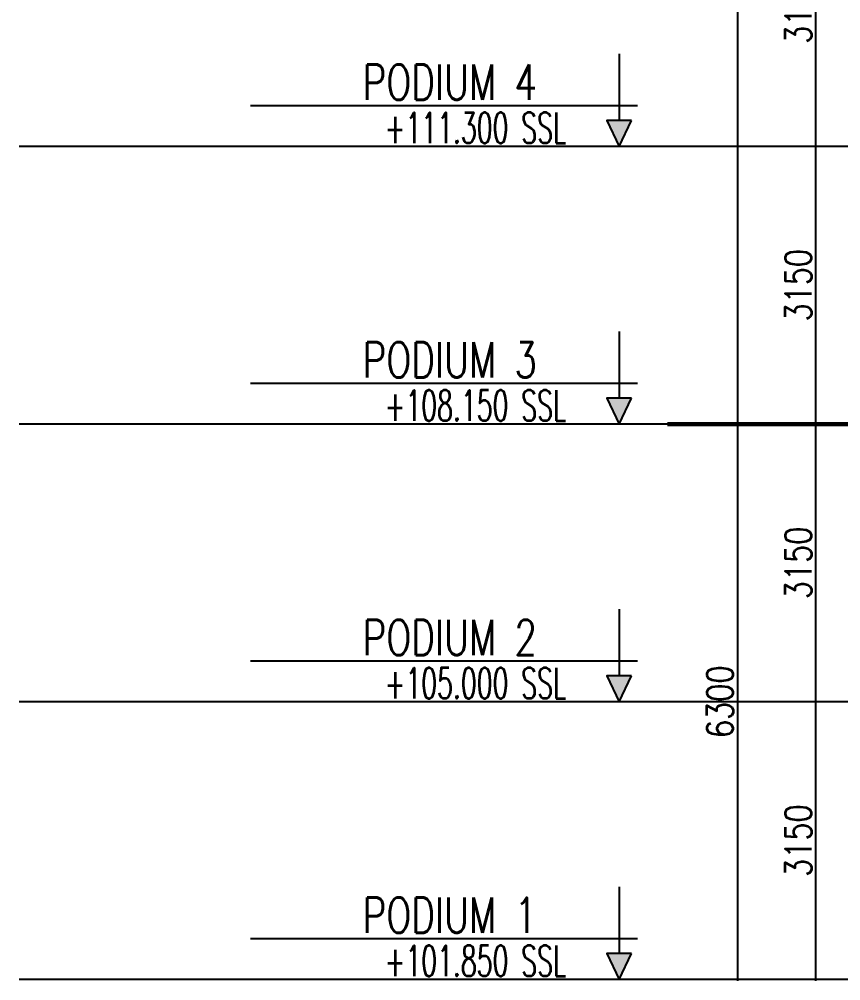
# Model space of a CAD drawing. Header units: millimetres. Extents: x -414464 to 1686, y -90036 to 108605.
# Drawn here: x -152145 to -142824, y -1100 to 9807 of the extents above; entities that cross this region are included whole.
import ezdxf

# ---------------------------------------------------------------- set-up
doc = ezdxf.new("R2010")
doc.units = ezdxf.units.MM
doc.header["$LTSCALE"] = 1000
doc.header["$MEASUREMENT"] = 0
doc.linetypes.add('AUDIT_D_120904163729-0', pattern=[0])
doc.linetypes.add('HIDDEN2', pattern=[0.1875, 0.125, -0.0625])
doc.layers.get('0').update_dxf_attribs({"linetype": 'AUDIT_D_120904163729-0'})
doc.layers.add('a-Text', color=4, linetype='Continuous', lineweight=0)
for name, color, linetype in [('B-AR-ANNO-E DECK FLOOR$0$a-text', 4, 'Continuous'), ('LANDSCAPE', 7, 'Continuous'), ('LEVEL', 7, 'Continuous')]:
    doc.layers.add(name, color=color, linetype=linetype)
doc.styles.add('B-AR-ANNO-E DECK FLOOR$0$DIMTEXT', font='SIMPLEX.shx', dxfattribs={"width": 0.75})
doc.styles.add('DIM150', font='SIMPLEX.shx', dxfattribs={"width": 0.6})
doc.styles.add('TEXT1', font='simplex.shx', dxfattribs={"width": 0.8})
doc.dimstyles.new('dim 20', dxfattribs={"dimtxt": 0.25, "dimasz": 0.02, "dimexe": 0.01, "dimexo": 0, "dimgap": 0.05, "dimtad": 1, "dimdec": 0, "dimlfac": 1000, "dimzin": 9, "dimdsep": 46, "dimtxsty": 'TEXT1', "dimblk": 'ARCHTICK', "dimcen": 1, "dimdle": 0.015, "dimclrd": 8, "dimclre": 251, "dimclrt": 2, "dimadec": 0, "dimazin": 0, "dimtfac": 1, "dimtdec": 0, "dimtmove": 2, "dimatfit": 3, "dimldrblk": 'DOT', "dimfxl": 1, "dimlwd": -1, "dimarcsym": 0})

# ---------------------------------------------------------------- blocks, each defined once
blk = doc.blocks.new('_ArchTick')
at = {"color": 0, "linetype": 'ByBlock', "const_width": 0.15}
blk.add_lwpolyline([(-0.5, -0.5), (0.5, 0.5)], dxfattribs=at)
blk = doc.blocks.new('*D305')
at = {"color": 8, "transparency": 16777216}
blk.add_line((72.534, -1.1), (72.534, 2.08), dxfattribs=at)
at = {"color": 251, "lineweight": -2, "transparency": 16777216}
for p, q in [((72.728, 2.065), (72.524, 2.065)), ((72.728, -1.085), (72.524, -1.085))]:
    blk.add_line(p, q, dxfattribs=at)
at = {"color": 8, "transparency": 16777216, "xscale": 0.02, "yscale": 0.02, "zscale": 0.02}
for p, rotation in [((72.534, 2.065), 90), ((72.534, -1.085), 270)]:
    blk.add_blockref('_ArchTick', p, dxfattribs=dict(at, rotation=rotation))
at = {"color": 2, "transparency": 16777216, "insert": (72.334, 0.49), "char_height": 0.3, "attachment_point": 5, "rotation": 90, "style": 'TEXT1'}
blk.add_mtext('3150', dxfattribs=at)
blk = doc.blocks.new('_DOT')
at = {"color": 0, "linetype": 'ByBlock'}
blk.add_line((-0.5, 0), (-1, 0), dxfattribs=at)
at = {"color": 0, "linetype": 'ByBlock', "const_width": 0.5}
blk.add_lwpolyline([(-0.25, 0, 1), (0.25, 0, 1)], format="xyb", close=True, dxfattribs=at)
blk = doc.blocks.new('*D306')
at = {"color": 251, "lineweight": -2, "transparency": 16777216}
for p, q in [((72.728, 5.215), (72.524, 5.215)), ((72.728, 2.065), (72.524, 2.065))]:
    blk.add_line(p, q, dxfattribs=at)
at = {"color": 8, "transparency": 16777216}
blk.add_line((72.534, 2.05), (72.534, 5.23), dxfattribs=at)
at = {"color": 8, "transparency": 16777216, "xscale": 0.02, "yscale": 0.02, "zscale": 0.02}
for p, rotation in [((72.534, 5.215), 90), ((72.534, 2.065), 270)]:
    blk.add_blockref('_ArchTick', p, dxfattribs=dict(at, rotation=rotation))
at = {"color": 2, "transparency": 16777216, "insert": (72.334, 3.64), "char_height": 0.3, "attachment_point": 5, "rotation": 90, "style": 'TEXT1'}
blk.add_mtext('3150', dxfattribs=at)
blk = doc.blocks.new('*D307')
at = {"color": 251, "lineweight": -2, "transparency": 16777216}
for p, q in [((72.728, 8.365), (72.524, 8.365)), ((72.728, 5.215), (72.524, 5.215))]:
    blk.add_line(p, q, dxfattribs=at)
at = {"color": 8, "transparency": 16777216}
blk.add_line((72.534, 5.2), (72.534, 8.38), dxfattribs=at)
at = {"color": 8, "transparency": 16777216, "xscale": 0.02, "yscale": 0.02, "zscale": 0.02}
for p, rotation in [((72.534, 8.365), 90), ((72.534, 5.215), 270)]:
    blk.add_blockref('_ArchTick', p, dxfattribs=dict(at, rotation=rotation))
at = {"color": 2, "transparency": 16777216, "insert": (72.334, 6.79), "char_height": 0.3, "attachment_point": 5, "rotation": 90, "style": 'TEXT1'}
blk.add_mtext('3150', dxfattribs=at)
blk = doc.blocks.new('*D308')
at = {"color": 251, "lineweight": -2, "transparency": 16777216}
for p, q in [((72.728, 11.515), (72.524, 11.515)), ((72.728, 8.365), (72.524, 8.365))]:
    blk.add_line(p, q, dxfattribs=at)
at = {"color": 8, "transparency": 16777216}
blk.add_line((72.534, 8.35), (72.534, 11.53), dxfattribs=at)
at = {"color": 8, "transparency": 16777216, "xscale": 0.02, "yscale": 0.02, "zscale": 0.02}
for p, rotation in [((72.534, 11.515), 90), ((72.534, 8.365), 270)]:
    blk.add_blockref('_ArchTick', p, dxfattribs=dict(at, rotation=rotation))
at = {"color": 2, "transparency": 16777216, "insert": (72.334, 9.94), "char_height": 0.3, "attachment_point": 5, "rotation": 90, "style": 'TEXT1'}
blk.add_mtext('3150', dxfattribs=at)
blk = doc.blocks.new('*D338')
at = {"color": 251, "lineweight": -2, "transparency": 16777216}
for p, q in [((72.728, 101.565), (71.636, 101.565)), ((72.728, 5.215), (71.636, 5.215))]:
    blk.add_line(p, q, dxfattribs=at)
at = {"color": 8, "transparency": 16777216}
blk.add_line((71.646, 101.58), (71.646, 5.2), dxfattribs=at)
at = {"color": 8, "transparency": 16777216, "xscale": 0.02, "yscale": 0.02, "zscale": 0.02}
for p, rotation in [((71.646, 101.565), 90), ((71.646, 5.215), 270)]:
    blk.add_blockref('_ArchTick', p, dxfattribs=dict(at, rotation=rotation))
at = {"color": 2, "transparency": 16777216, "insert": (71.196, 53.39), "char_height": 0.3, "attachment_point": 5, "rotation": 90, "style": 'TEXT1'}
blk.add_mtext('96350\\PTOTAL HEIGHT OF BUILDING', dxfattribs=at)
blk = doc.blocks.new('*D339')
at = {"color": 251, "lineweight": -2, "transparency": 16777216}
for p, q in [((72.728, 5.215), (71.636, 5.215)), ((72.728, -1.085), (71.636, -1.085))]:
    blk.add_line(p, q, dxfattribs=at)
at = {"color": 8, "transparency": 16777216}
blk.add_line((71.646, 5.23), (71.646, -1.1), dxfattribs=at)
at = {"color": 8, "transparency": 16777216, "xscale": 0.02, "yscale": 0.02, "zscale": 0.02}
for p, rotation in [((71.646, 5.215), 90), ((71.646, -1.085), 270)]:
    blk.add_blockref('_ArchTick', p, dxfattribs=dict(at, rotation=rotation))
at = {"color": 2, "transparency": 16777216, "insert": (71.446, 2.065), "char_height": 0.3, "attachment_point": 5, "rotation": 90, "style": 'TEXT1'}
blk.add_mtext('6300', dxfattribs=at)
blk = doc.blocks.new('A$C50ED7ECD')
at = {"layer": 'LEVEL'}
for points in [[(70.1618, 8.6597), (70.4405, 8.6597), (70.3012, 8.365)], [(70.1618, 5.5097), (70.4405, 5.5097), (70.3012, 5.215)], [(70.1618, 2.3597), (70.4405, 2.3597), (70.3012, 2.065)], [(70.1618, -0.7903), (70.4405, -0.7903), (70.3012, -1.085)]]:
    blk.add_hatch(color=2, dxfattribs=at).paths.add_polyline_path(points)
at = {"layer": 'LANDSCAPE', "color": 3, "const_width": 0.05}
blk.add_lwpolyline([(70.8475, 5.215), (88.3711, 5.215)], dxfattribs=at)
at = {"layer": 'LEVEL', "color": 2}
for p, q in [((70.3012, 9.4151), (70.3012, 8.6597)), ((70.5111, 8.825), (66.1177, 8.825)), ((70.3012, 6.2651), (70.3012, 5.5097)), ((70.5111, 5.675), (66.1177, 5.675)), ((70.3012, 3.1151), (70.3012, 2.3597)), ((70.5111, 2.525), (66.1177, 2.525)), ((70.3012, -0.0349), (70.3012, -0.7903)), ((70.5111, -0.625), (66.1177, -0.625))]:
    blk.add_line(p, q, dxfattribs=at)
at = {"layer": 'LEVEL', "color": 8, "linetype": 'HIDDEN2', "ltscale": 5}
for p, q in [((147.4587, 8.365), (63.4951, 8.365)), ((147.4587, 5.215), (63.4951, 5.215)), ((147.4587, 2.065), (63.4951, 2.065)), ((147.4587, -1.085), (63.4951, -1.085))]:
    blk.add_line(p, q, dxfattribs=at)
at = {"layer": 'LEVEL', "color": 2}
for points in [[(70.4405, 8.6597), (70.1618, 8.6597), (70.3012, 8.365)], [(70.4405, 5.5097), (70.1618, 5.5097), (70.3012, 5.215)], [(70.4405, 2.3597), (70.1618, 2.3597), (70.3012, 2.065)], [(70.4405, -0.7903), (70.1618, -0.7903), (70.3012, -1.085)]]:
    blk.add_lwpolyline(points, close=True, dxfattribs=at)
at = {"layer": 'a-Text', "char_height": 0.35, "width": 4.134972, "attachment_point": 1, "rotation": 0.00043, "style": 'DIM150'}
for s, insert in [('+111.300 SSL', (67.6421, 8.751)), ('+108.150 SSL', (67.6421, 5.601)), ('+105.000 SSL', (67.6421, 2.451)), ('+101.850 SSL', (67.6421, -0.699))]:
    blk.add_mtext(s, dxfattribs=dict(at, insert=insert))
at = {"layer": 'B-AR-ANNO-E DECK FLOOR$0$a-text', "extrusion": (-1.53032e-13, 0.001438, 0.999999), "char_height": 0.4, "width": 10.682306, "attachment_point": 5, "text_direction": (1, 0, 0), "style": 'B-AR-ANNO-E DECK FLOOR$0$DIMTEXT'}
for s, insert in [('PODIUM 4', (68.38, 9.0938)), ('PODIUM 3', (68.38, 5.9438)), ('PODIUM 2', (68.38, 2.7938)), ('PODIUM 1', (68.38, -0.3562))]:
    blk.add_mtext(s, dxfattribs=dict(at, insert=insert))
dim = blk.add_linear_dim(base=(71.6456, 5.215), p1=(72.7285, 101.565), p2=(72.7285, 5.215), angle=90, text='<>\\PTOTAL HEIGHT OF BUILDING', dimstyle='dim 20', override={"dimtxt": 0.3})
dim.commit()
dim.dimension.update_dxf_attribs({"geometry": '*D338', "text_midpoint": (71.1956, 53.39)})
for base, p1, p2, picture, middle in [((72.5338, 11.515), (72.7285, 8.365), (72.7285, 11.515), '*D308', (72.3338, 9.94)), ((72.5338, 8.365), (72.7285, 5.215), (72.7285, 8.365), '*D307', (72.3338, 6.79)), ((71.6456, -1.085), (72.7285, 5.215), (72.7285, -1.085), '*D339', (71.4456, 2.065)), ((72.5338, 5.215), (72.7285, 2.065), (72.7285, 5.215), '*D306', (72.3338, 3.64)), ((72.5338, 2.065), (72.7285, -1.085), (72.7285, 2.065), '*D305', (72.3338, 0.49))]:
    dim = blk.add_linear_dim(base=base, p1=p1, p2=p2, angle=90, dimstyle='dim 20', override={"dimtxt": 0.3})
    dim.commit()
    dim.dimension.update_dxf_attribs({"geometry": picture, "text_midpoint": middle})

msp = doc.modelspace()

# ---------------------------------------------------------------- block references
at = {"layer": 'LEVEL', "linetype": 'ByBlock', "xscale": 1000, "yscale": 1000, "zscale": 1000}
msp.add_blockref('A$C50ED7ECD', (-215640, 0, -0.6), dxfattribs=at)

doc.saveas('drawing.dxf')
